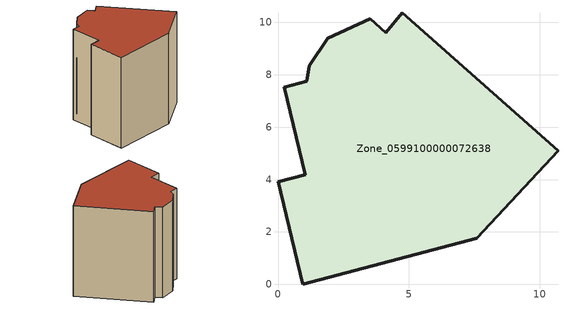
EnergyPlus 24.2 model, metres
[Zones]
Zone_0599100000072638
 floor ground (C_G): 7.58,1.75 0.94,0 0,3.92 1.04,4.18 0.24,7.53 1.09,7.75 1.2,8.35 1.9,9.4 3.53,10.13 4.11,9.6 4.74,10.37 10.69,5.11 z0
 wall outside (C_F): 4.11,9.6 3.53,10.13 1.9,9.4 1.2,8.35 1.09,7.75 0.24,7.53 1.04,4.18 0,3.92 0.94,0 7.58,1.75 10.69,5.11 4.74,10.37 4.11,9.6 z0:9.96
 roof outside (C_R): 10.69,5.11 4.74,10.37 4.11,9.6 3.53,10.13 1.9,9.4 1.2,8.35 1.09,7.75 0.24,7.53 1.04,4.18 0,3.92 0.94,0 7.58,1.75 z9.96
[BUILDING]
Pand.0599100000072638: North Axis=0; Terrain=City; Loads Convergence Tolerance Value=0.04; Temperature Convergence Tolerance Value=0.4; Solar Distribution=FullExterior; Maximum Number of Warmup Days=25; Minimum Number of Warmup Days=1
[Site:Location]
Rotterdam.The.Hague.AP_ZH_NLD Design_Conditions: Latitude=51.96; Longitude=4.45; Time Zone=1; Elevation=-4.5
[SITE:GROUNDTEMPERATURE:BUILDINGSURFACE]
18, 18, 18, 18, 18, 18, 18, 18, 18, 18, 18, 18
[MATERIAL] Thermal Absorptance=0.9; Solar Absorptance=0.7; Visible Absorptance=0.7
Name | Roughness | Thickness | Conductivity | Density | Specific Heat
G.TC.1946 | MediumSmooth | 0.15 | 1 | 540 | 1210
F.TC.1946 | Rough | 0.3 | 0.857143 | 1920 | 840
R.TC.1946 | MediumRough | 0.2 | 0.909091 | 1500 | 1000
[CONSTRUCTION]
C_G: G.TC.1946
C_F: F.TC.1946
C_R: R.TC.1946
[ZONE]
Zone_0599100000072638: Type=1; Multiplier=1; Ceiling Height=Autocalculate; Volume=Autocalculate; Floor Area=autocalculate; Part of Total Floor Area=Yes
[ZONEINFILTRATION:DESIGNFLOWRATE]
Infil_Zone_0599100000072638: Zone or ZoneList or Space or SpaceList=Zone_0599100000072638; Schedule=AlwaysOn; Design Flow Rate Calculation Method=Flow/Area; Flow Rate per Floor Area=0.003; Constant Term Coefficient=1; Temperature Term Coefficient=0; Velocity Term Coefficient=0; Velocity Squared Term Coefficient=0
[HVACTEMPLATE:ZONE:IDEALLOADSAIRSYSTEM]
Zone_0599100000072638: Maximum Heating Supply Air Temperature=50; Minimum Cooling Supply Air Temperature=13; Maximum Heating Supply Air Humidity Ratio=0.0156; Minimum Cooling Supply Air Humidity Ratio=0.0077; Heating Limit=NoLimit; Cooling Limit=NoLimit; Dehumidification Control Type=ConstantSensibleHeatRatio; Cooling Sensible Heat Ratio=0.7; Dehumidification Setpoint=60; Humidification Control Type=None; Humidification Setpoint=30; Outdoor Air Method=None; Outdoor Air Flow Rate per Person=0.00944; Outdoor Air Flow Rate per Zone Floor Area=0; Outdoor Air Flow Rate per Zone=0; Demand Controlled Ventilation Type=None; Outdoor Air Economizer Type=NoEconomizer; Heat Recovery Type=None; Sensible Heat Recovery Effectiveness=0.7; Latent Heat Recovery Effectiveness=0.65
[ZONECONTROL:THERMOSTAT]
ThermostatControl_Zone_0599100000072638: Zone or ZoneList=Zone_0599100000072638; Control Type Schedule=DualSetpointControlType; Control 1=Thermostat_Zone_0599100000072638; Temperature Difference Between Cutout And Setpoint=0
[THERMOSTATSETPOINT:DUALSETPOINT]
Thermostat_Zone_0599100000072638: Heating Setpoint Temperature Schedule=HeatingSetpoint_Zone_0599100000072638; Cooling Setpoint Temperature Schedule=CoolingSetpoint_Zone_0599100000072638
[SCHEDULE:COMPACT]
HeatingSetpoint_Zone_0599100000072638: Through: 12/31, For: AllDays, Until: 24:00, 21
CoolingSetpoint_Zone_0599100000072638: Through: 12/31, For: AllDays, Until: 24:00, 24
DualSetpointControlType: Through: 12/31, For: AllDays, Until: 24:00, 4
AlwaysOn: Through: 12/31, For: AllDays, Until: 24:00, 1
